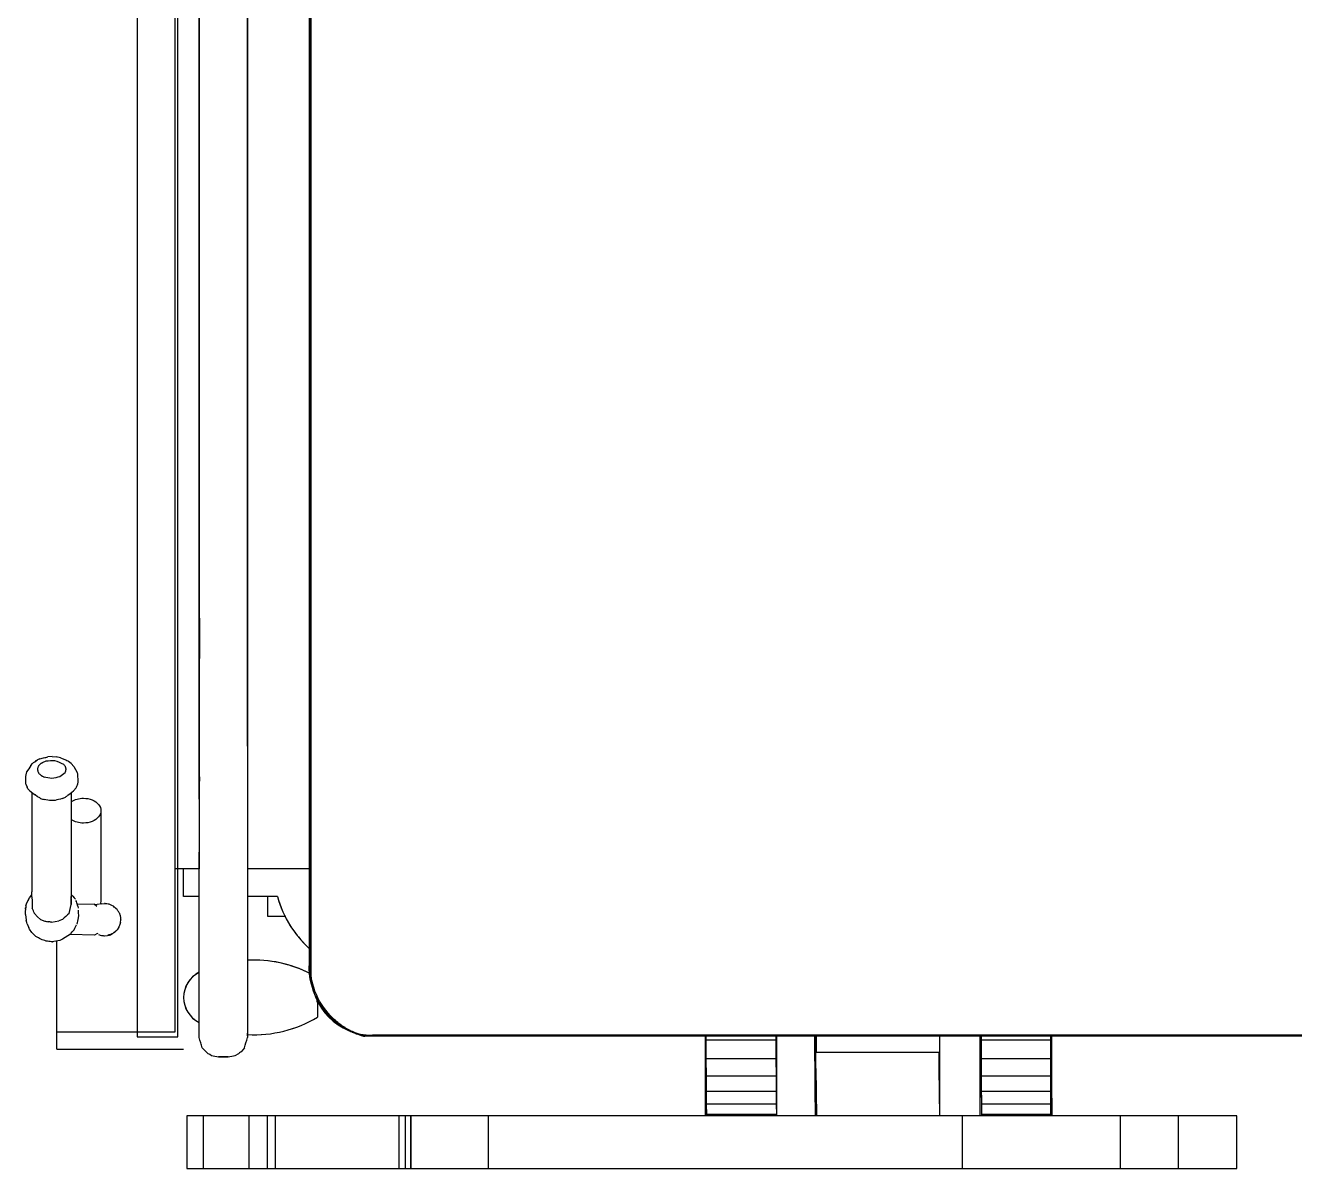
# Model space of a CAD drawing. Extents: x 2733443 to 3206532, y -1516114 to -1264405.
# Drawn here: x 3022480 to 3023266, y -1498923 to -1498215 of the extents above; entities that cross this region are included whole.
import ezdxf

# ---------------------------------------------------------------- set-up
doc = ezdxf.new("R2010")
doc.units = 0
doc.header["$MEASUREMENT"] = 0
doc.linetypes.add('1', pattern=[0, 0, 0])
doc.layers.get('0').update_dxf_attribs({"color": 250, "linetype": '1'})
doc.layers.add('furniture', color=33, linetype='Continuous')

# ---------------------------------------------------------------- blocks, each defined once
blk = doc.blocks.new('EQUIPMENT')
at = {"layer": 'furniture'}
for p, q in [((-9020.44, 4317.02), (-9020.44, 3325.13)), ((-9043.8, 4309.37), (-9043.8, 3322.39)), ((-9018.61, 3322.39), (-9018.61, 4309.37)), ((-8936.17, 4270.37), (-8936.17, 3361.39)), ((-8937.34, 4265.43), (-8937.34, 3366.33)), ((-8936.48, 3366.33), (-8936.48, 4265.43)), ((-8975.39, 3502.33), (-8975.39, 3554.29)), ((-9005.27, 3532.27), (-9005.34, 3532.65)), ((-8975.39, 3502.33), (-8975.39, 3523.78)), ((-9096.3, 3495.85), (-9098.93, 3495.57)), ((-9096.3, 3495.85), (-9093.74, 3495.66)), ((-9110.75, 3488.25), (-9112.21, 3486.47)), ((-9109.53, 3490.3), (-9110.75, 3488.25)), ((-9109.53, 3490.3), (-9108.53, 3491.62)), ((-9106.61, 3493.09), (-9106.91, 3492.74)), ((-9106.09, 3493.3), (-9106.61, 3493.09)), ((-9106.09, 3493.3), (-9105.48, 3493.72)), ((-9104.03, 3494.47), (-9105.48, 3493.72)), ((-9104.03, 3494.47), (-9101.64, 3495.1)), ((-9091.14, 3495.15), (-9093.74, 3495.66)), ((-9091.14, 3495.15), (-9088.41, 3494.08)), ((-9084.65, 3491.61), (-9086.12, 3492.84)), ((-9084.65, 3491.61), (-9082.99, 3489.64)), ((-9082.99, 3489.64), (-9080.82, 3485.99)), ((-9005.34, 3469.47), (-9005.34, 3491.39)), ((-9112.89, 3483.57), (-9112.89, 3480.69)), ((-9080.23, 3480.29), (-9080.44, 3485.08)), ((-9112.68, 3478.77), (-9111.87, 3476.81)), ((-9111.45, 3475.77), (-9111.86, 3476.81)), ((-9111.45, 3475.77), (-9110.4, 3474.91)), ((-9110.4, 3474.91), (-9108.33, 3473.2)), ((-9108.81, 3473.6), (-9108.81, 3412.02)), ((-9108.33, 3473.2), (-9106.86, 3472.09)), ((-9086.64, 3471.85), (-9085.26, 3472.9)), ((-9085.23, 3472.92), (-9083.06, 3474.58)), ((-9084.31, 3411.73), (-9084.31, 3473.62)), ((-9083.06, 3474.58), (-9081.49, 3476.44)), ((-9105.39, 3470.99), (-9106.86, 3472.09)), ((-9103.98, 3470.37), (-9103.46, 3469.94)), ((-9090.06, 3469.77), (-9090.05, 3469.78)), ((-9005.34, 3469.47), (-9005.34, 3469.91)), ((-9066.13, 3462.34), (-9066.13, 3407.88)), ((-9005.34, 3436.64), (-9005.34, 3426.42)), ((-9005.34, 3426.42), (-9005.34, 3436.64)), ((-9005.34, 3426.42), (-9005.34, 3436.64)), ((-9005.34, 3436.64), (-9005.34, 3426.42)), ((-9005.34, 3426.42), (-9005.34, 3436.64)), ((-9020.44, 3426.47), (-9005.34, 3426.47)), ((-9018.61, 3426.47), (-9005.34, 3426.47)), ((-9014.97, 3409.12), (-9014.97, 3426.47)), ((-8975.39, 3426.47), (-8937.34, 3426.47)), ((-8975.39, 3426.47), (-8936.17, 3426.47)), ((-9110.45, 3408.43), (-9108.81, 3410.31)), ((-9108.81, 3409.09), (-9108.81, 3412.02)), ((-9084.55, 3407.21), (-9084.31, 3411.73)), ((-9084.31, 3408.79), (-9084.31, 3411.73)), ((-9112.61, 3403.32), (-9112.83, 3400.75)), ((-9112.78, 3401.37), (-9112.77, 3402.27)), ((-9112.68, 3402.56), (-9112.77, 3402.27)), ((-9112.77, 3402.27), (-9112.73, 3401.9)), ((-9112.61, 3403.32), (-9112.05, 3405.28)), ((-9112.05, 3405.28), (-9110.45, 3408.43)), ((-9111.42, 3406.71), (-9111.55, 3406.26)), ((-9111.42, 3406.71), (-9111.5, 3406.36)), ((-9111.05, 3407.24), (-9111.42, 3406.71)), ((-9108.81, 3409.09), (-9108.8, 3406.32)), ((-9108.8, 3406.32), (-9108.62, 3402.02)), ((-9085.82, 3398.74), (-9084.54, 3404.31)), ((-9084.55, 3407.21), (-9084.31, 3408.79)), ((-9084.54, 3404.31), (-9084.55, 3407.21)), ((-9084.46, 3407.75), (-9084.54, 3404.31)), ((-9081.23, 3406.08), (-9081.64, 3406.76)), ((-9070.12, 3404.37), (-9080.73, 3404.29)), ((-9080.33, 3403.11), (-9080.27, 3402.02)), ((-9070.12, 3404.37), (-9068.71, 3403.26)), ((-9067.23, 3404.37), (-9069.76, 3404.08)), ((-9066.63, 3404.43), (-9066.86, 3404.35)), ((-9065.7, 3404.65), (-9066.63, 3404.43)), ((-9065.7, 3404.65), (-9063.89, 3404.82)), ((-9063.88, 3404.82), (-9062.07, 3404.65)), ((-9061.14, 3404.43), (-9061.73, 3404.51)), ((-9058.42, 3403.19), (-9059.3, 3403.7)), ((-9058.42, 3403.19), (-9056.14, 3401.13)), ((-9005.34, 3409.12), (-9014.97, 3409.12)), ((-9005.34, 3409.12), (-9014.97, 3409.12)), ((-8956.95, 3409.12), (-8975.39, 3409.12)), ((-8956.95, 3409.12), (-8975.39, 3409.12)), ((-8963.08, 3409.12), (-8963.08, 3396.94)), ((-9112.8, 3399.66), (-9112.79, 3400.48)), ((-9112.76, 3398.14), (-9112.8, 3399.66)), ((-9112.76, 3398.14), (-9112.5, 3394.64)), ((-9111.71, 3392.37), (-9112.5, 3394.64)), ((-9107.21, 3398.63), (-9107.56, 3399.48)), ((-9107.21, 3398.63), (-9105.35, 3396.56)), ((-9103.61, 3394.97), (-9105.35, 3396.56)), ((-9103.61, 3394.97), (-9100.9, 3394.02)), ((-9096.75, 3393.35), (-9092.22, 3394.14)), ((-9089.98, 3394.98), (-9092.22, 3394.14)), ((-9080.41, 3394.9), (-9080.97, 3392.16)), ((-9080.07, 3397.13), (-9080.41, 3394.9)), ((-9080.21, 3400.81), (-9080.13, 3399.26)), ((-9080.13, 3399.26), (-9080.07, 3397.13)), ((-9054.9, 3399.18), (-9055.02, 3399.42)), ((-9054.07, 3393.02), (-9053.91, 3394.85)), ((-8963.08, 3396.94), (-8951.72, 3396.94)), ((-9111.71, 3392.37), (-9110.82, 3389.76)), ((-9056.83, 3387.79), (-9058.43, 3386.49)), ((-9057.9, 3386.92), (-9057.6, 3387.09)), ((-9057.6, 3387.09), (-9057.37, 3387.35)), ((-9056.83, 3387.79), (-9056.14, 3388.55)), ((-9055.02, 3390.26), (-9056.14, 3388.55)), ((-9055.02, 3390.26), (-9054.9, 3390.5)), ((-9054.58, 3391.24), (-9054.75, 3390.84)), ((-9054.07, 3393.02), (-9054.58, 3391.24)), ((-9096.43, 3381.22), (-9096.13, 3381.18)), ((-9096.13, 3381.18), (-9095.76, 3381.31)), ((-9093.36, 3325.13), (-9093.36, 3381.66)), ((-9093.36, 3314.75), (-9093.36, 3381.66)), ((-9070.12, 3385.31), (-9085.11, 3385.74)), ((-9066.63, 3385.25), (-9065.7, 3385.03)), ((-9065.7, 3385.03), (-9063.89, 3384.86)), ((-9063.89, 3384.86), (-9062.07, 3385.03)), ((-9061.57, 3385.19), (-9061.14, 3385.25)), ((-8975.39, 3360.57), (-8975.42, 3359.97)), ((-8932.34, 3345.05), (-8932.34, 3346.17)), ((-8932.33, 3344.88), (-8932.13, 3344.88)), ((-8932.33, 3343.83), (-8932.33, 3344.88)), ((-8931.74, 3343.83), (-8932.33, 3343.83)), ((-8932.13, 3345.78), (-8932.13, 3345.05)), ((-8932.13, 3345.05), (-8932.13, 3344.88)), ((-8932.08, 3344.88), (-8932.09, 3345.71)), ((-8932.08, 3344.88), (-8931.89, 3344.88)), ((-8929.95, 3341.4), (-8932.08, 3344.88)), ((-8932.01, 3343.83), (-8932.01, 3334.52)), ((-8931.89, 3345.36), (-8931.89, 3344.88)), ((-8930.66, 3342.33), (-8930.82, 3342.33)), ((-8930.31, 3342.33), (-8930.66, 3342.33)), ((-8920.11, 3330.89), (-8920.44, 3331.15)), ((-9020.44, 3325.13), (-9093.36, 3325.13)), ((-9005.31, 3328.28), (-9005.34, 3328.56)), ((-8975.39, 3322.94), (-8975.39, 3324.57)), ((-8912.23, 3325.99), (-8912.26, 3325.99)), ((-7083.93, 3323.27), (-8898.05, 3323.27)), ((-8691.87, 3273.39), (-8691.87, 3323.27)), ((-8647.87, 3273.39), (-8647.87, 3323.27)), ((-8623.88, 3273.39), (-8623.88, 3323.27)), ((-8546.91, 3273.39), (-8546.91, 3323.27)), ((-8522.13, 3323.27), (-8522.13, 3273.39)), ((-8478.13, 3273.39), (-8478.13, 3323.27)), ((-9043.8, 3322.39), (-9018.61, 3322.39)), ((-8903.4, 3322.77), (-8902.73, 3322.77)), ((-8221.5, 3322.77), (-8902.73, 3322.77)), ((-8691.81, 3317.52), (-8691.82, 3322.77)), ((-8691.77, 3304.09), (-8691.81, 3317.52)), ((-8691.72, 3322.77), (-8691.72, 3320.35)), ((-8691.72, 3320.35), (-8691.68, 3308.71)), ((-8648.15, 3320.35), (-8691.72, 3320.35)), ((-8648.15, 3320.35), (-8648.16, 3322.77)), ((-8648.12, 3308.71), (-8648.15, 3320.35)), ((-8624.1, 3297.65), (-8624.19, 3316.53)), ((-8521.36, 3322.77), (-8521.35, 3317.52)), ((-8521.35, 3317.52), (-8521.31, 3304.09)), ((-8521.26, 3320.35), (-8521.27, 3322.77)), ((-8477.7, 3320.35), (-8521.26, 3320.35)), ((-8521.22, 3308.71), (-8521.26, 3320.35)), ((-8477.7, 3320.35), (-8477.7, 3322.77)), ((-8477.66, 3308.71), (-8477.7, 3320.35)), ((-9093.36, 3314.75), (-9014.97, 3314.75)), ((-8982.96, 3310.83), (-8980.81, 3311.95)), ((-8691.68, 3308.71), (-8691.63, 3297.98)), ((-8648.12, 3308.71), (-8691.68, 3308.71)), ((-8648.06, 3297.98), (-8648.12, 3308.71)), ((-8623.5, 3312.65), (-8623.65, 3312.65)), ((-8547.22, 3312.65), (-8623.5, 3312.65)), ((-8477.66, 3308.71), (-8521.22, 3308.71)), ((-8521.17, 3297.98), (-8521.22, 3308.71)), ((-8477.61, 3297.98), (-8477.66, 3308.71)), ((-8691.71, 3291.71), (-8691.77, 3304.09)), ((-8623.67, 3302.64), (-8623.28, 3273.39)), ((-8547, 3273.39), (-8547.39, 3302.64)), ((-8521.31, 3304.09), (-8521.25, 3291.71)), ((-8691.63, 3280.76), (-8691.71, 3291.71)), ((-8691.63, 3297.98), (-8691.56, 3288.49)), ((-8648.06, 3297.98), (-8691.63, 3297.98)), ((-8647.99, 3288.49), (-8648.06, 3297.98)), ((-8521.25, 3291.71), (-8521.17, 3280.76)), ((-8477.61, 3297.98), (-8521.17, 3297.98)), ((-8521.1, 3288.49), (-8521.17, 3297.98)), ((-8477.54, 3288.49), (-8477.61, 3297.98)), ((-8691.56, 3288.49), (-8691.48, 3280.53)), ((-8647.99, 3288.49), (-8691.56, 3288.49)), ((-8647.91, 3280.53), (-8647.99, 3288.49)), ((-8623.82, 3273.39), (-8624.04, 3289.94)), ((-8477.54, 3288.49), (-8521.1, 3288.49)), ((-8521.02, 3280.53), (-8521.1, 3288.49)), ((-8477.45, 3280.53), (-8477.54, 3288.49)), ((-8691.55, 3273.39), (-8691.63, 3280.76)), ((-8691.48, 3280.53), (-8691.38, 3274.33)), ((-8647.91, 3280.53), (-8691.48, 3280.53)), ((-8647.82, 3274.33), (-8647.91, 3280.53)), ((-8521.17, 3280.76), (-8521.09, 3273.39)), ((-8477.45, 3280.53), (-8521.02, 3280.53)), ((-8520.92, 3274.33), (-8521.02, 3280.53)), ((-8477.36, 3274.33), (-8477.45, 3280.53)), ((-9012.97, 3273.39), (-9012.97, 3240.72)), ((-8363.17, 3273.39), (-9012.97, 3273.39)), ((-9002.72, 3240.72), (-9002.72, 3273.39)), ((-8974.62, 3273.39), (-9002.72, 3273.39)), ((-8966.72, 3273.39), (-8974.62, 3273.39)), ((-8974.62, 3273.39), (-8974.62, 3240.72)), ((-8963.23, 3273.39), (-8966.72, 3273.39)), ((-8958.36, 3273.39), (-8963.23, 3273.39)), ((-8963.23, 3273.39), (-8963.23, 3240.72)), ((-8881.76, 3273.39), (-8958.36, 3273.39)), ((-8958.36, 3273.39), (-8958.36, 3240.72)), ((-8877.84, 3273.39), (-8881.76, 3273.39)), ((-8881.76, 3273.39), (-8881.76, 3240.72)), ((-8874.4, 3273.39), (-8877.84, 3273.39)), ((-8877.84, 3273.39), (-8877.84, 3240.72)), ((-8874.42, 3240.72), (-8874.42, 3273.39)), ((-8870.14, 3273.39), (-8874.4, 3273.39)), ((-8874.4, 3273.39), (-8874.4, 3240.72)), ((-8850.35, 3273.39), (-8870.14, 3273.39)), ((-8839.64, 3273.39), (-8850.35, 3273.39)), ((-8826.26, 3273.39), (-8839.64, 3273.39)), ((-8533.08, 3273.39), (-8826.26, 3273.39)), ((-8826.26, 3240.72), (-8826.26, 3273.39)), ((-8691.38, 3274.33), (-8691.36, 3273.39)), ((-8647.82, 3274.33), (-8691.38, 3274.33)), ((-8647.79, 3273.39), (-8647.82, 3274.33)), ((-8435.38, 3273.39), (-8533.08, 3273.39)), ((-8533.08, 3273.39), (-8533.08, 3240.72)), ((-8477.36, 3274.33), (-8520.92, 3274.33)), ((-8520.9, 3273.39), (-8520.92, 3274.33)), ((-8477.34, 3273.39), (-8477.36, 3274.33)), ((-8408.33, 3273.39), (-8435.38, 3273.39)), ((-8435.38, 3273.39), (-8435.38, 3240.72)), ((-8399.5, 3273.39), (-8408.33, 3273.39)), ((-8399.5, 3273.39), (-8399.5, 3240.72)), ((-8363.17, 3240.72), (-8363.17, 3273.39)), ((-9012.97, 3240.72), (-8363.17, 3240.72)), ((-9002.72, 3240.72), (-8974.62, 3240.72)), ((-8974.62, 3240.72), (-8966.72, 3240.72)), ((-8966.72, 3240.72), (-8963.23, 3240.72)), ((-8963.23, 3240.72), (-8958.36, 3240.72)), ((-8958.36, 3240.72), (-8881.76, 3240.72)), ((-8881.76, 3240.72), (-8877.84, 3240.72)), ((-8877.84, 3240.72), (-8874.4, 3240.72)), ((-8874.4, 3240.72), (-8870.14, 3240.72)), ((-8870.14, 3240.72), (-8850.35, 3240.72)), ((-8850.35, 3240.72), (-8839.64, 3240.72)), ((-8839.64, 3240.72), (-8826.26, 3240.72)), ((-8826.26, 3240.72), (-8533.08, 3240.72)), ((-8533.08, 3240.72), (-8435.38, 3240.72)), ((-8435.38, 3240.72), (-8408.33, 3240.72)), ((-8408.33, 3240.72), (-8399.5, 3240.72))]:
    blk.add_line(p, q, dxfattribs=at)
at = {"layer": 'furniture', "flags": 128}
for points in [[(-9005.34, 4208.58), (-9005.34, 4082.79), (-9005.34, 3957), (-9005.34, 3552.21), (-9005.34, 3426.42)], [(-9005.34, 3469.47), (-9005.34, 3573.74), (-9005.34, 3957), (-9005.34, 4061.27), (-9005.34, 4165.53)], [(-8975.39, 3502.33), (-8975.39, 3552.21), (-8975.39, 3957), (-8975.39, 4082.79), (-8975.39, 4132.67)], [(-8975.39, 4132.67), (-8975.39, 4061.27), (-8975.39, 3957), (-8975.39, 3573.74), (-8975.39, 3502.33)], [(-8975.39, 3523.78), (-8975.39, 3600.89), (-8975.39, 3957), (-8975.39, 4034.11), (-8975.39, 4097.74)], [(-9005.34, 4057.32), (-9005.34, 4007.16), (-9005.34, 3957), (-9005.34, 3906.84), (-9005.34, 3577.68)], [(-9005.34, 3574.71), (-9005.34, 3905.35), (-9005.34, 3957), (-9005.34, 4008.65), (-9005.34, 4057.32)], [(-9005.34, 4057.32), (-9005.34, 4018.86), (-9005.34, 3957), (-9005.34, 3895.14), (-9005.34, 3554.29)], [(-8975.39, 4057.32), (-8975.39, 3957), (-8975.39, 3525.06), (-8975.39, 3502.33)], [(-8975.39, 3554.29), (-8975.39, 3895.14), (-8975.39, 3957), (-8975.39, 4018.86), (-8975.39, 4057.32)], [(-8975.39, 4006.35), (-8975.39, 3981.68), (-8975.39, 3957), (-8975.39, 3932.32), (-8975.39, 3907.65)], [(-8975.39, 3907.65), (-8975.39, 3932.32), (-8975.39, 3957), (-8975.39, 3981.68), (-8975.39, 4006.35)], [(-9005.34, 3531), (-9005.34, 3956.97), (-9005.34, 3977.44)], [(-8975.39, 3976.97), (-8975.39, 3946.15), (-8975.39, 3915.34), (-8975.39, 3605.52), (-8975.39, 3574.71)], [(-9005.16, 3590.16), (-9005.21, 3607.02), (-9005.27, 3911.53), (-9005.34, 3937.03)], [(-9005.34, 3937.03), (-9005.27, 3606.81), (-9005.21, 3556.62)], [(-8975.39, 3910.6), (-8975.39, 3897.12), (-8975.39, 3604.64), (-8975.39, 3591.16), (-8975.39, 3577.68)], [(-8975.39, 3502.33), (-8975.39, 3510.33), (-8975.39, 3550.75), (-8975.39, 3591.17), (-8975.39, 3910.6)], [(-8975.39, 3907.65), (-8975.39, 3905.64), (-8975.39, 3903.63), (-8975.39, 3901.62), (-8975.39, 3899.61)], [(-8975.39, 3899.61), (-8975.39, 3901.62), (-8975.39, 3903.63), (-8975.39, 3905.64), (-8975.39, 3907.65)], [(-9005.34, 3469.91), (-9005.34, 3496.86), (-9005.34, 3523.8), (-9005.34, 3550.74), (-9005.34, 3577.68)], [(-9005.34, 3577.68), (-9005.34, 3537.29), (-9005.34, 3496.9), (-9005.34, 3469.47)], [(-9005.34, 3577.68), (-9005.34, 3564.21), (-9005.34, 3550.73), (-9005.34, 3537.25), (-9005.34, 3523.78)], [(-9005.34, 3491.39), (-9005.34, 3512.22), (-9005.34, 3533.05), (-9005.34, 3553.88), (-9005.34, 3574.71)], [(-8975.39, 3577.68), (-8975.39, 3550.74), (-8975.39, 3523.8), (-8975.39, 3502.33)], [(-8975.39, 3574.71), (-8975.39, 3512.27), (-8975.39, 3502.33)], [(-9005.34, 3554.29), (-9005.34, 3497.24), (-9005.34, 3469.47)], [(-9005.34, 3532.65), (-9005.34, 3532.24), (-9005.34, 3531.82), (-9005.34, 3531.41), (-9005.34, 3531)], [(-9005.34, 3469.47), (-9005.34, 3478.46), (-9005.34, 3496.41), (-9005.34, 3514.35), (-9005.34, 3532.3)], [(-9005.34, 3532.3), (-9005.34, 3531.97), (-9005.34, 3531.65), (-9005.34, 3531.32), (-9005.34, 3531)], [(-9005.34, 3531), (-9005.34, 3513.86), (-9005.34, 3496.73), (-9005.34, 3479.6), (-9005.34, 3469.47)], [(-9005.34, 3531), (-9005.32, 3529.94), (-9005.29, 3528.88), (-9005.28, 3528.06)], [(-9005.34, 3469.47), (-9005.34, 3525.05), (-9005.34, 3529.94)], [(-9005.34, 3529.94), (-9005.34, 3513.86), (-9005.34, 3496.73), (-9005.34, 3479.6), (-9005.34, 3469.47)], [(-9005.34, 3469.47), (-9005.34, 3478.14), (-9005.34, 3495.76), (-9005.34, 3513.38), (-9005.34, 3529.94)], [(-9005.34, 3523.78), (-9005.34, 3494.26), (-9005.34, 3469.47)], [(-8975.39, 3502.33), (-8975.39, 3492.91), (-8975.39, 3483.5), (-8975.39, 3474.08), (-8975.39, 3464.67)], [(-9108.53, 3491.62), (-9107.77, 3492.15), (-9107.01, 3492.67), (-9106.24, 3493.2)], [(-9105.23, 3489.06), (-9105.28, 3488.79), (-9105.32, 3488.51), (-9105.36, 3488.24), (-9105.41, 3487.96)], [(-9105.41, 3487.96), (-9105.37, 3487.68), (-9105.33, 3487.39), (-9105.28, 3487.11), (-9105.24, 3486.82)], [(-9104.77, 3490.06), (-9104.88, 3489.81), (-9105, 3489.56), (-9105.11, 3489.31), (-9105.23, 3489.06)], [(-9104.02, 3490.98), (-9104.21, 3490.75), (-9104.39, 3490.52), (-9104.58, 3490.29), (-9104.77, 3490.06)], [(-9102.97, 3491.85), (-9103.23, 3491.63), (-9103.5, 3491.41), (-9103.76, 3491.2), (-9104.02, 3490.98)], [(-9102.97, 3491.85), (-9102.23, 3492.18), (-9101.49, 3492.5), (-9100.76, 3492.83), (-9100.02, 3493.16)], [(-9101.64, 3495.1), (-9100.96, 3495.22), (-9100.28, 3495.34), (-9099.6, 3495.45), (-9098.93, 3495.57)], [(-9100.02, 3493.16), (-9098.71, 3493.24), (-9097.41, 3493.33), (-9096.1, 3493.41), (-9094.79, 3493.5)], [(-9094.79, 3493.5), (-9093.42, 3492.92), (-9092.04, 3492.34), (-9090.67, 3491.75), (-9089.3, 3491.17)], [(-9088.41, 3490.15), (-9088.63, 3490.4), (-9088.85, 3490.66), (-9089.08, 3490.92), (-9089.3, 3491.17)], [(-9088.41, 3494.08), (-9087.83, 3493.77), (-9087.26, 3493.46), (-9086.69, 3493.15), (-9086.12, 3492.84)], [(-9087.88, 3489.03), (-9088.01, 3489.31), (-9088.15, 3489.59), (-9088.28, 3489.87), (-9088.41, 3490.15)], [(-9087.71, 3487.88), (-9087.75, 3488.17), (-9087.79, 3488.46), (-9087.84, 3488.74), (-9087.88, 3489.03)], [(-9112.21, 3486.47), (-9112.58, 3484.53), (-9112.89, 3483.57)], [(-9112.89, 3480.69), (-9112.84, 3480.21), (-9112.79, 3479.73), (-9112.73, 3479.25), (-9112.68, 3478.77)], [(-9105.24, 3486.82), (-9105.11, 3486.54), (-9104.97, 3486.26), (-9104.84, 3485.98), (-9104.71, 3485.7)], [(-9104.71, 3485.7), (-9104.49, 3485.45), (-9104.27, 3485.19), (-9104.04, 3484.93), (-9103.82, 3484.68)], [(-9103.82, 3484.68), (-9103.53, 3484.46), (-9103.24, 3484.24), (-9102.95, 3484.02), (-9102.66, 3483.8)], [(-9102.66, 3483.8), (-9102.33, 3483.64), (-9101.99, 3483.47), (-9101.65, 3483.3), (-9101.31, 3483.13)], [(-9096.62, 3482.24), (-9097.79, 3482.46), (-9098.97, 3482.68), (-9100.14, 3482.9), (-9101.31, 3483.13)], [(-9091.51, 3483.25), (-9092.79, 3483), (-9094.06, 3482.75), (-9095.34, 3482.49), (-9096.62, 3482.24)], [(-9088.35, 3485.79), (-9089.14, 3485.16), (-9089.93, 3484.52), (-9090.72, 3483.89), (-9091.51, 3483.25)], [(-9088.35, 3485.79), (-9088.24, 3486.04), (-9088.12, 3486.29), (-9088.01, 3486.54), (-9087.89, 3486.79)], [(-9087.89, 3486.79), (-9087.84, 3487.06), (-9087.8, 3487.34), (-9087.76, 3487.61), (-9087.71, 3487.88)], [(-9080.44, 3485.08), (-9080.65, 3485.57), (-9080.82, 3485.99)], [(-9080.55, 3478.38), (-9080.47, 3478.86), (-9080.39, 3479.34), (-9080.31, 3479.81), (-9080.23, 3480.29)], [(-9005.23, 3483.35), (-9005.27, 3477.68), (-9005.34, 3469.47)], [(-9112.68, 3478.77), (-9112.47, 3478.28), (-9112.27, 3477.79), (-9112.07, 3477.3), (-9111.86, 3476.81)], [(-9081.49, 3476.44), (-9081.25, 3476.92), (-9081.02, 3477.41), (-9080.79, 3477.9), (-9080.55, 3478.38)], [(-9103.98, 3470.37), (-9104.36, 3470.53), (-9105.39, 3470.99)], [(-9103.46, 3469.94), (-9102.91, 3469.75), (-9102.37, 3469.56), (-9101.83, 3469.37), (-9101.28, 3469.18)], [(-9096.79, 3468.57), (-9097.91, 3468.73), (-9099.04, 3468.88), (-9100.16, 3469.03), (-9101.28, 3469.18)], [(-9094.56, 3468.68), (-9095.12, 3468.65), (-9095.67, 3468.63), (-9096.23, 3468.6), (-9096.79, 3468.57)], [(-9090.05, 3469.78), (-9091.18, 3469.5), (-9092.3, 3469.23), (-9093.43, 3468.95), (-9094.56, 3468.68)], [(-9090.05, 3469.78), (-9089.55, 3470.03), (-9089.06, 3470.28), (-9088.56, 3470.53), (-9088.06, 3470.78)], [(-9088.06, 3470.78), (-9087.65, 3471.09), (-9087.25, 3471.39), (-9086.84, 3471.7)], [(-9005.34, 3469.47), (-9005.34, 3461.26), (-9005.34, 3453.05), (-9005.34, 3444.84), (-9005.34, 3436.64)], [(-8975.39, 3464.67), (-8975.39, 3455.11), (-8975.39, 3445.54), (-8975.39, 3435.98), (-8975.39, 3426.42)], [(-9005.34, 3426.42), (-9005.34, 3429.57), (-9005.34, 3436.64)], [(-9005.34, 3436.64), (-9005.34, 3435.23), (-9005.34, 3426.42)], [(-9005.34, 3387.69), (-9005.34, 3397.37), (-9005.34, 3407.06), (-9005.34, 3416.74), (-9005.34, 3426.42)], [(-8975.39, 3426.42), (-8975.39, 3413.86), (-8975.39, 3401.3), (-8975.39, 3388.74), (-8975.39, 3376.17)], [(-9084.31, 3410.19), (-9083.56, 3409.34), (-9082.76, 3408.41), (-9081.96, 3407.49)], [(-9107.57, 3399.49), (-9107.91, 3400.32), (-9108.26, 3401.17), (-9108.62, 3402.02)], [(-9080.33, 3403.11), (-9080.55, 3403.85), (-9080.78, 3404.59), (-9081, 3405.34), (-9081.23, 3406.08)], [(-9062.07, 3404.65), (-9062.52, 3404.69), (-9062.98, 3404.73), (-9063.43, 3404.77), (-9063.89, 3404.82)], [(-9059.3, 3403.7), (-9059.76, 3403.88), (-9060.22, 3404.07), (-9060.68, 3404.25), (-9061.14, 3404.43)], [(-9056.14, 3401.13), (-9056.71, 3401.64), (-9057.28, 3402.16), (-9057.85, 3402.67), (-9058.43, 3403.19)], [(-9100.9, 3394.02), (-9100.39, 3393.89), (-9099.88, 3393.77), (-9099.37, 3393.65), (-9098.86, 3393.53)], [(-9085.82, 3398.74), (-9086.86, 3397.8), (-9087.9, 3396.86), (-9088.94, 3395.92), (-9089.98, 3394.98)], [(-9055.02, 3399.42), (-9055.3, 3399.85), (-9055.58, 3400.28), (-9055.86, 3400.7), (-9056.14, 3401.13)], [(-9054.9, 3399.18), (-9054.82, 3398.99), (-9054.74, 3398.81), (-9054.66, 3398.62), (-9054.58, 3398.44)], [(-9054.58, 3398.44), (-9054.45, 3397.96), (-9054.32, 3397.48), (-9054.18, 3397), (-9054.05, 3396.51)], [(-9054.05, 3396.51), (-9054.01, 3396.1), (-9053.98, 3395.68), (-9053.94, 3395.26), (-9053.91, 3394.85)], [(-9108.86, 3386.9), (-9109.35, 3387.62), (-9109.84, 3388.33), (-9110.33, 3389.05), (-9110.82, 3389.76)], [(-9106.35, 3384.53), (-9106.98, 3385.12), (-9107.61, 3385.72), (-9108.24, 3386.31), (-9108.86, 3386.9)], [(-9096.75, 3393.35), (-9097.28, 3393.39), (-9097.8, 3393.44), (-9098.33, 3393.48), (-9098.86, 3393.53)], [(-9085.04, 3385.79), (-9086.67, 3384.82), (-9088.31, 3383.85), (-9089.95, 3382.88), (-9091.59, 3381.92)], [(-9084.85, 3386.09), (-9084.52, 3386.5), (-9083.93, 3387.22), (-9083.34, 3387.94), (-9082.75, 3388.66)], [(-9082.75, 3388.66), (-9082.35, 3389.49), (-9081.94, 3390.33), (-9081.53, 3391.16), (-9081.3, 3391.64)], [(-9068.06, 3386.3), (-9068.66, 3386.01), (-9070.12, 3385.31)], [(-9058.43, 3386.49), (-9059.34, 3386.12), (-9060.25, 3385.76), (-9061.16, 3385.39), (-9062.07, 3385.03)], [(-9060.21, 3385.56), (-9059.56, 3385.95), (-9058.9, 3386.33)], [(-9054.9, 3390.5), (-9054.86, 3390.59), (-9054.82, 3390.67), (-9054.78, 3390.76), (-9054.75, 3390.84)], [(-9005.34, 3354.77), (-9005.34, 3360.12), (-9005.34, 3365.47), (-9005.34, 3370.82), (-9005.34, 3387.69)], [(-9103.38, 3382.73), (-9104.12, 3383.18), (-9104.86, 3383.63), (-9105.61, 3384.08), (-9106.35, 3384.53)], [(-9100.1, 3381.6), (-9100.92, 3381.88), (-9101.74, 3382.16), (-9102.56, 3382.45), (-9103.38, 3382.73)], [(-9096.63, 3381.19), (-9097.5, 3381.29), (-9098.36, 3381.39), (-9099.23, 3381.5), (-9100.1, 3381.6)], [(-9091.59, 3381.92), (-9092.85, 3381.73), (-9094.11, 3381.55), (-9095.37, 3381.37), (-9096.63, 3381.19)], [(-9067.55, 3385.61), (-9067.09, 3385.43), (-9066.63, 3385.25)], [(-9065.7, 3385.03), (-9065.25, 3384.99), (-9064.79, 3384.95), (-9064.34, 3384.9), (-9063.89, 3384.86)], [(-9061.14, 3385.25), (-9060.91, 3385.33), (-9060.68, 3385.41), (-9060.44, 3385.48), (-9060.21, 3385.56)], [(-8975.39, 3376.17), (-8975.39, 3373.42), (-8975.39, 3370.67), (-8975.39, 3367.92), (-8975.39, 3365.16)], [(-8975.39, 3365.16), (-8975.39, 3362.57), (-8975.39, 3359.97), (-8975.39, 3357.38), (-8975.39, 3354.79)], [(-9005.34, 3337.27), (-9005.34, 3341.65), (-9005.34, 3346.02), (-9005.34, 3350.4), (-9005.34, 3354.77)], [(-8975.39, 3354.79), (-8975.39, 3352.44), (-8975.39, 3350.1), (-8975.39, 3347.76), (-8975.39, 3345.41)], [(-8975.39, 3345.41), (-8975.39, 3343.38), (-8975.39, 3341.35), (-8975.39, 3339.31), (-8975.39, 3337.28)], [(-8932.13, 3344.88), (-8931.42, 3343.6), (-8930.66, 3342.33)], [(-8930.82, 3342.33), (-8931.29, 3343.07), (-8931.74, 3343.83)], [(-8924.57, 3334.84), (-8926.81, 3337.28), (-8928.71, 3339.65)], [(-9005.34, 3330.69), (-9005.34, 3332.33), (-9005.34, 3333.98), (-9005.34, 3335.63), (-9005.34, 3337.27)], [(-8975.39, 3337.28), (-8975.39, 3334.43), (-8975.39, 3331.58), (-8975.39, 3328.73), (-8975.39, 3325.87)], [(-9005.34, 3325.87), (-9005.34, 3327.07), (-9005.34, 3328.28), (-9005.34, 3329.48), (-9005.34, 3330.69)], [(-9005.34, 3322.93), (-9005.34, 3323.66), (-9005.34, 3324.4), (-9005.34, 3325.13), (-9005.34, 3325.87)], [(-9005.34, 3321.97), (-9005.34, 3322.21), (-9005.34, 3322.45), (-9005.34, 3322.69), (-9005.34, 3322.93)], [(-8975.39, 3325.87), (-8975.39, 3324.9), (-8975.39, 3323.92), (-8975.39, 3322.95), (-8975.39, 3321.97)], [(-9004.1, 3317.82), (-9004.36, 3318.7), (-9004.85, 3320.33), (-9005.34, 3321.97)], [(-9003.38, 3315.42), (-9003.87, 3317.06), (-9004.1, 3317.82)], [(-8999.91, 3311.95), (-9000.78, 3312.81), (-9001.65, 3313.68), (-9002.52, 3314.55), (-9003.38, 3315.42)], [(-8977.34, 3315.42), (-8979.37, 3313.11), (-8979.85, 3312.72), (-8980.33, 3312.33), (-8980.81, 3311.95)], [(-8977.34, 3315.42), (-8976.85, 3317.06), (-8976.36, 3318.7), (-8975.87, 3320.33), (-8975.39, 3321.97)], [(-8999.91, 3311.95), (-8998.78, 3311.5), (-8997.77, 3310.83)], [(-8997.77, 3310.83), (-8996.66, 3310.62), (-8995.56, 3310.41), (-8994.46, 3310.2), (-8993.36, 3309.99)], [(-8993.36, 3309.99), (-8991.86, 3309.99), (-8990.36, 3309.99), (-8988.86, 3309.99), (-8987.37, 3309.99)], [(-8987.37, 3309.99), (-8988.86, 3309.99), (-8990.36, 3309.99), (-8991.86, 3309.99), (-8993.36, 3309.99)], [(-8987.37, 3309.99), (-8986.26, 3310.2), (-8985.16, 3310.41), (-8984.06, 3310.62), (-8982.96, 3310.83)]]:
    blk.add_lwpolyline(points, dxfattribs=at)
at = {"layer": 'furniture'}
for centre, radius, start, end in [((-8890.19, 3428), 69.37, 195.78711, 227.02852), ((-8890.19, 3428), 69.37, 195.78711, 228.48292), ((-8997.62, 3346.72), 17.35, 116.42332, 243.57668), ((-8997.62, 3346.72), 17.35, 116.6022, 243.3978), ((-8971.54, 3293.04), 76.83, 62.95773, 92.89076), ((-8971.54, 3293.04), 76.83, 62.5899, 92.86887), ((-8898.05, 3361.39), 38.12, 180, 270), ((-8971.54, 3400.4), 76.83, 267.10924, 300.96504), ((-8971.54, 3400.4), 76.83, 267.13113, 300.96504)]:
    blk.add_arc(centre, radius, start, end, dxfattribs=at)
at = {"layer": 'furniture', "extrusion": (0, 0, -1)}
for centre, major_axis, ratio, start_param, end_param in [((-9077.02, 3462.34), (-10.89, 0), 0.707107, 7.120822, 7.853982), ((-9077.02, 3462.34), (-10.89, 0), 0.707107, 1.570796, 4.712389), ((-9077.02, 3462.34), (-10.89, 0), 0.707107, 4.712389, 5.445549), ((-9077.02, 3407.88), (-10.89, 0), 0.999998, 3.141593, 3.466476), ((-8892.38, 3366.33), (0, -44.96), 0.999962, 0.757272, 1.570796), ((-8891.52, 3366.33), (0, -44.96), 0.999962, 0.757272, 1.570796), ((-8892.82, 3366.33), (0, -44.96), 0.999962, 1.046561, 1.073502), ((-8892.38, 3366.33), (0, -44.96), 0.999962, 1.01756, 1.073502), ((-8892.38, 3366.33), (0, -44.96), 0.999962, 0.813165, 0.914126), ((-8892.38, 3366.33), (0, -44.96), 0.999962, 0.457425, 0.467801), ((-8624.03, 3327.09), (0, -21.78), 0.008727, 1.064651, 1.370205), ((-8623.5, 3323.54), (0, -10.89), 0.008727, 4.784352, 6.283185), ((-8547.22, 3323.54), (0, 10.89), 0.008727, 1.642759, 3.141593), ((-8623.65, 3307.2), (0, -5.45), 0.008727, 0.575959, 3.141593), ((-8547.37, 3307.2), (0, -5.45), 0.008727, 0.575959, 3.141593), ((-8623.94, 3308.21), (0, -21.78), 0.008727, 0.575959, 1.064651)]:
    blk.add_ellipse(centre, major_axis=major_axis, ratio=ratio, start_param=start_param, end_param=end_param, dxfattribs=at)
at = {"layer": 'furniture'}
for points, knots in [([(-8923.26, 3333.66), (-8922.34, 3332.8), (-8920.44, 3331.13), (-8917.93, 3329.31), (-8915.89, 3328), (-8914.33, 3327.09), (-8913.03, 3326.4), (-8911.99, 3325.89), (-8911.28, 3325.55), (-8910.63, 3325.25), (-8909.85, 3324.92), (-8909.07, 3324.6), (-8908.45, 3324.36), (-8908.16, 3324.25), (-8907.98, 3324.18), (-8907.45, 3323.99), (-8906.56, 3323.71), (-8905.74, 3323.45), (-8905.31, 3323.3), (-8905.16, 3323.24), (-8904.94, 3323.17), (-8904.5, 3323.01), (-8903.92, 3322.83), (-8903.55, 3322.77), (-8903.4, 3322.77)], [0, 0, 0, 0, 0.142857, 0.285714, 0.357143, 0.428571, 0.5, 0.535714, 0.571429, 0.598214, 0.625, 0.678571, 0.705357, 0.712054, 0.71875, 0.732143, 0.785714, 0.839286, 0.852679, 0.859375, 0.866071, 0.892857, 0.946429, 1, 1, 1, 1]), ([(-8902.73, 3322.77), (-8902.83, 3322.77), (-8903.06, 3322.79), (-8903.46, 3322.9), (-8903.86, 3323.03), (-8904.16, 3323.14), (-8904.35, 3323.21), (-8904.49, 3323.26), (-8904.64, 3323.32), (-8904.85, 3323.39), (-8905.23, 3323.52), (-8905.84, 3323.71), (-8906.48, 3323.92), (-8906.93, 3324.07), (-8907.18, 3324.17), (-8907.37, 3324.24), (-8907.55, 3324.31), (-8907.8, 3324.41), (-8908.24, 3324.58), (-8908.88, 3324.84), (-8909.66, 3325.17), (-8910.68, 3325.64), (-8911.97, 3326.27), (-8913.52, 3327.1), (-8915.06, 3328), (-8917.09, 3329.31), (-8919.59, 3331.13), (-8921.48, 3332.8), (-8922.41, 3333.66)], [0, 0, 0, 0, 0.035714, 0.071429, 0.107143, 0.125, 0.133929, 0.142857, 0.151786, 0.160714, 0.178571, 0.214286, 0.25, 0.267857, 0.276786, 0.285714, 0.294643, 0.303571, 0.321429, 0.357143, 0.392857, 0.428571, 0.5, 0.571429, 0.642857, 0.714286, 0.857143, 1, 1, 1, 1])]:
    blk.add_open_spline(points, degree=3, knots=knots, dxfattribs=at)

msp = doc.modelspace()

# ---------------------------------------------------------------- block references
at = {"color": 240, "true_color": 0xed1f24}
msp.add_blockref('EQUIPMENT', (3031593.1809, -1502163.4359), dxfattribs=at)

doc.saveas('drawing.dxf')
